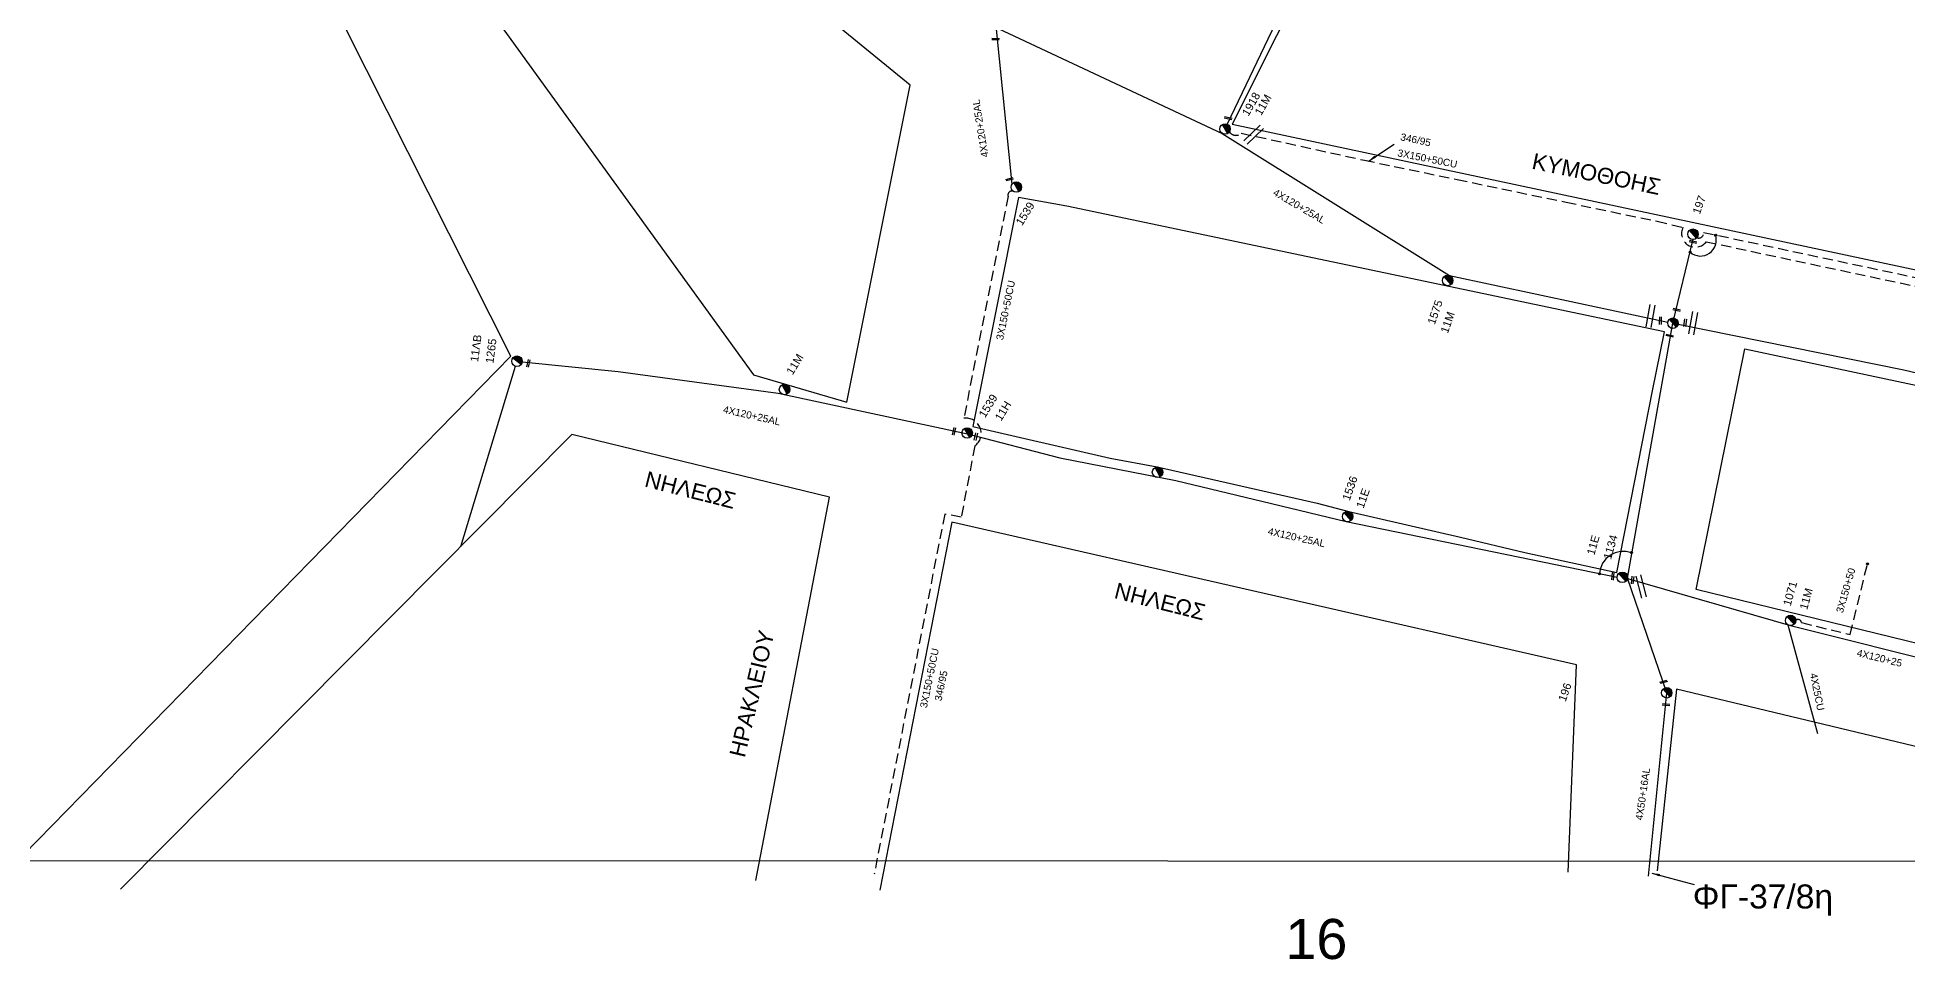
# Model space of a CAD drawing. Header units: millimetres. Extents: x 2087 to 5289, y 222 to 1137.
# Drawn here: x 2512.4 to 2746.1, y 226 to 341.2 of the extents above; entities that cross this region are included whole.
import ezdxf

# ---------------------------------------------------------------- set-up
doc = ezdxf.new("R2010")
doc.units = ezdxf.units.MM
doc.linetypes.add('DASHED', pattern=[19.05, 12.7, -6.35])
for name, color, linetype in [('Άγνωστα', 7, 'Continuous'), ('Γυμνά εναέρια ΧΤ και ΦΟΠ (3Φ)   4x50+16AL', 7, 'Continuous'), ('Επιγραφές - Σχήματα', 7, 'Continuous'), ('Καλώδια ΧΤ   3x150+50CU', 7, 'DASHED'), ('Καλώδια ΧΤ   3x150AL+50XLPE', 7, 'DASHED'), ('Μηχανική τομή', 7, 'Continuous'), ('Στύλος ΦΜ', 7, 'Continuous'), ('Στύλος ΦΜ @ 1', 7, 'Continuous'), ('Συνδέσεις', 7, 'Continuous'), ('Συνεστραμμένα ΧΤ   3x70+54.6+25 AL', 7, 'SYN_LINE'), ('Συνεστραμμενα ΧΤ  4Χ120+25 Al', 7, 'Continuous'), ('Τομή', 7, 'Continuous'), ('Υπόβαθρο ΔΕΗ', 7, 'Continuous')]:
    doc.layers.add(name, color=color, linetype=linetype)
doc.styles.add('arial', font='arial.ttf')
doc.styles.get("Standard").update_dxf_attribs({"font": 'arial.ttf'})
doc.linetypes.add('SYN_LINE', pattern='A,0.5,-0.0001,["/\\/\\/\\/",Standard,S=0.1,R=0,X=0,Y=-0.05],-0.25', length=0.7501)
doc.dimstyles.new('ISO-25', dxfattribs={"dimtxt": 2.5, "dimasz": 2.5, "dimexe": 1.25, "dimexo": 0.625, "dimtad": 1, "dimtxsty": 'Standard', "dimcen": 2.5, "dimadec": 0, "dimazin": 0, "dimtfac": 1, "dimtmove": 0, "dimatfit": 3, "dimfxl": 1, "dimarcsym": 0})

# ---------------------------------------------------------------- blocks, each defined once
blk = doc.blocks.new('ΤΟΜΗ')
at = {"layer": 'Τομή', "ltscale": 40}
for p, q in [((-5.68, 0), (5.68, 0)), ((5.68, -2.33), (-5.68, -2.33))]:
    blk.add_line(p, q, dxfattribs=at)
blk = doc.blocks.new('ΜΗΧΑΝΙΚΗ ΤΟΜΗ')
at = {"layer": 'Μηχανική τομή', "ltscale": 40}
for p, q in [((-1.89, 0.78), (1.89, 0.78)), ((1.89, 0), (-1.89, 0))]:
    blk.add_line(p, q, dxfattribs=at)
blk = doc.blocks.new('ΥΠΑΡΧΩΝ ΤΣΙΜΕΝΤΕΝΙΟΣ ΣΤΥΛΟΣ')
at = {"layer": 'Στύλος ΦΜ'}
blk.add_hatch(color=7, dxfattribs=at).paths.add_polyline_path([(-1.29, -2.28, 0.574793), (2.62, 0, 0.268822), (1.3, 2.27)])
at = {"layer": 'Στύλος ΦΜ', "color": 7}
blk.add_line((-1.29, -2.28), (1.3, 2.27), dxfattribs=at)
blk.add_circle((0, 0), 2.62, dxfattribs=at)
at = {"layer": 'Στύλος ΦΜ', "flags": 4}
for tag, p in [('ΑΡΙΘΜΟΣ', (-4.68, 8.05)), ('ΤΥΠΟΣ', (-4.91, 3.03))]:
    blk.add_attdef(tag, p, '', height=4, dxfattribs=at)
blk = doc.blocks.new('_ΣΥΝΔΕΣΗ')
at = {"layer": 'Συνδέσεις', "linetype": 'SYN_LINE', "ltscale": 40}
blk.add_hatch(color=256, dxfattribs=at).paths.add_polyline_path([(0.5, -0.01, 1), (-0.5, -0.01, 1)])
at = {"layer": 'Συνδέσεις'}
blk.add_circle((0, -0.01), 0.5, dxfattribs=at)

msp = doc.modelspace()

# ---------------------------------------------------------------- linework, layer by layer
at = {"layer": 'Άγνωστα', "color": 1, "linetype": 'SYN_LINE', "ltscale": 10}
msp.add_lwpolyline([(2565.27, 277.62), (2572.09, 300.13), (2572.12, 300.15)], dxfattribs=at)
at = {"layer": 'Άγνωστα', "color": 151, "linetype": 'SYN_LINE', "ltscale": 10}
msp.add_lwpolyline([(2731.08, 267.8), (2734.82, 254.25)], dxfattribs=at)
at = {"layer": 'Άγνωστα', "color": 7}
msp.add_arc((2710.53, 273.99), 2.99, 69.7611, 176.217, dxfattribs=at)
at = {"layer": 'Γυμνά εναέρια ΧΤ και ΦΟΠ (3Φ)   4x50+16AL', "color": 1, "ltscale": 40}
msp.add_lwpolyline([(2713.7, 236.43), (2715.96, 259.32)], dxfattribs=at)
at = {"layer": 'Επιγραφές - Σχήματα'}
msp.add_lwpolyline([(3200.59, 789.29), (3200.59, 789.29), (2106.58, 789.29), (2106.58, 238.36), (3200.59, 238.29)], dxfattribs=at)
at = {"layer": 'Καλώδια ΧΤ   3x150+50CU', "color": 2, "ltscale": 0.1}
msp.add_lwpolyline([(2661.32, 329.41, 0.463615), (2662.8, 329.25), (2678.19, 325.87), (2689.78, 323.46), (2703.39, 320.62), (2714.75, 318.25), (2717.99, 317.49, 0.908885), (2720.9, 315.69), (2799.6, 298.93, 0.917879), (2804.13, 297.81)], format="xyb", dxfattribs=at)
at = {"layer": 'Καλώδια ΧΤ   3x150AL+50XLPE', "color": 2, "linetype": 'DASHED', "ltscale": 0.1}
msp.add_lwpolyline([(2634.43, 321.92, 0.707894), (2633.65, 321.39), (2628.12, 293.64, -0.774757), (2629.5, 290.18), (2627.79, 281.26), (2625.73, 281.66), (2616.92, 236.68)], format="xyb", dxfattribs=at)
at = {"layer": 'Καλώδια ΧΤ   3x150AL+50XLPE', "color": 1, "linetype": 'DASHED', "ltscale": 0.1}
msp.add_lwpolyline([(2719.5, 316.34, 0.735168), (2720.56, 316.86), (2800.85, 299.76, 1.294095), (2803.39, 297.94)], format="xyb", dxfattribs=at)
at = {"layer": 'Καλώδια ΧΤ   3x150AL+50XLPE', "color": 151, "linetype": 'DASHED', "ltscale": 0.1}
msp.add_lwpolyline([(2732.1, 268.38, -0.60753), (2732.8, 268.09), (2738.89, 266.6), (2741.04, 275.42)], format="xyb", dxfattribs=at)
at = {"layer": 'Συνεστραμμένα ΧΤ   3x70+54.6+25 AL', "color": 1, "linetype": 'SYN_LINE', "ltscale": 10}
msp.add_lwpolyline([(2715.96, 259.32), (2711.05, 273.64), (2716.74, 305.51), (2719.27, 316)], dxfattribs=at)
at = {"layer": 'Συνεστραμμενα ΧΤ  4Χ120+25 Al', "color": 133, "linetype": 'SYN_LINE', "ltscale": 10}
for points in [[(2683.37, 375.59), (2671.71, 352.71), (2661.05, 330.36)], [(2632.43, 342.34), (2660.41, 329.23), (2688.8, 311.47), (2716.1, 305.65)]]:
    msp.add_lwpolyline(points, dxfattribs=at)
at = {"layer": 'Συνεστραμμενα ΧΤ  4Χ120+25 Al', "color": 2, "linetype": 'SYN_LINE', "ltscale": 10}
msp.add_lwpolyline([(2632.16, 342.25), (2634.12, 322.86)], dxfattribs=at)
at = {"layer": 'Συνεστραμμενα ΧΤ  4Χ120+25 Al', "color": 5, "linetype": 'SYN_LINE', "ltscale": 10}
msp.add_lwpolyline([(2717.38, 305.39), (2745.58, 299.69), (2752.04, 298.12), (2766.21, 295.15), (2781.51, 291.77), (2782.97, 291.53)], dxfattribs=at)
at = {"layer": 'Συνεστραμμενα ΧΤ  4Χ120+25 Al', "color": 1, "linetype": 'SYN_LINE', "ltscale": 10}
msp.add_lwpolyline([(2572.89, 300.64), (2572.93, 300.67), (2584.92, 299.47), (2604.93, 296.78), (2628.58, 291.67), (2640.12, 288.67), (2654.61, 285.87), (2666.58, 282.99), (2675.89, 280.72), (2675.89, 280.72), (2709.75, 273.77), (2709.75, 273.77), (2709.75, 273.77)], dxfattribs=at)
at = {"layer": 'Συνεστραμμενα ΧΤ  4Χ120+25 Al', "color": 151, "linetype": 'SYN_LINE', "ltscale": 10}
msp.add_lwpolyline([(2711.04, 273.59), (2731.44, 267.72), (2751.9, 262.61), (2774.49, 257.24), (2788.85, 254.56)], dxfattribs=at)
at = {"layer": 'Υπόβαθρο ΔΕΗ'}
for points in [[(2601.85, 299.06), (2613.5, 295.64), (2621.42, 335.24), (2572.2, 375.49), (2561.82, 354.43), (2601.85, 299.06)], [(2661.65, 330.36), (2786.22, 303.83), (2793.47, 329.64), (2678.22, 363.43), (2661.65, 330.36)], [(2506.98, 235.43), (2571.52, 301.39), (2548.33, 347.46), (2519.01, 361.12)], [(2634.94, 321.23), (2629.23, 292.58), (2646.42, 288.64), (2652.3, 287.55), (2672.27, 283.03), (2676.25, 281.98), (2690.18, 278.75), (2698.23, 276.87), (2709.72, 274.37), (2714.17, 297.05), (2715.68, 304.42), (2641, 320.12), (2634.94, 321.23)], [(2725.74, 302.29), (2782.71, 290.19), (2773.83, 259), (2719.62, 272.23), (2725.74, 302.29)], [(2602.11, 235.86), (2611.34, 283.75), (2579.13, 291.59), (2522.73, 234.77)], [(2703.66, 236.91), (2704.68, 262.82), (2626.63, 280.66), (2617.62, 234.67)], [(2770.61, 236.03), (2772.27, 246.58), (2717.18, 259.78), (2714.78, 237.08)]]:
    msp.add_lwpolyline(points, dxfattribs=at)
msp.add_arc((2720.18, 315.88), 1.98, 229.1168, 19.601, dxfattribs=at)

# ---------------------------------------------------------------- block references
at = {"layer": 'Μηχανική τομή'}
for p, xscale, yscale, zscale, rotation in [((2632.09, 341.11), 0.2499999999999997, 0.2499999999999997, 0.2499999999999997, 177.7725222768219), ((2661.18, 331.22), 0.2499999999999998, 0.2499999999999998, 0.2499999999999998, 167.7364677328282), ((2633.83, 323.59), 0.2499999999999997, 0.2499999999999997, 0.2499999999999997, 195.0380262246107), ((2719.21, 315.58), 0.2499999999999997, 0.2499999999999997, 0.2499999999999997, 347.2517453016969), ((2715.27, 305.83), 0.2499999999999997, 0.2499999999999997, 0.2499999999999997, 89.01771448378608), ((2717.18, 307.08), 0.2499999999999998, 0.2499999999999998, 0.2499999999999998, 347.2517453016969), ((2716.35, 304.05), 0.2499999999999997, 0.2499999999999997, 0.2499999999999997, 167.2517453016969), ((2718.37, 305.56), 0.2499999999999997, 0.2499999999999997, 0.2499999999999997, 82.99967042739064), ((2573.6, 300.5), 0.2499999999999998, 0.2499999999999998, 0.2499999999999998, 257.7364677328281), ((2626.8, 292.03), 0.2499999999999998, 0.2499999999999998, 0.2499999999999998, 257.7364677328281), ((2629.53, 291.36), 0.2499999999999998, 0.2499999999999998, 0.2499999999999998, 257.7364677328281), ((2709.13, 273.9), 0.2499999999999998, 0.2499999999999998, 0.2499999999999998, 264.8584678546199), ((2711.6, 273.42), 0.2499999999999998, 0.2499999999999998, 0.2499999999999998, 262.9705653562805), ((2715.59, 260.6), 0.2499999999999998, 0.2499999999999998, 0.2499999999999998, 16.21710796055639), ((2715.88, 257.75), 0.2499999999999998, 0.2499999999999998, 0.2499999999999998, 354.8584678546199)]:
    msp.add_blockref('ΜΗΧΑΝΙΚΗ ΤΟΜΗ', p, dxfattribs=dict(at, xscale=xscale, yscale=yscale, zscale=zscale, rotation=rotation))
at = {"layer": 'Στύλος ΦΜ @ 1', "ltscale": 40}
ref = msp.add_blockref('ΥΠΑΡΧΩΝ ΤΣΙΜΕΝΤΕΝΙΟΣ ΣΤΥΛΟΣ', (2660.77, 329.77), dxfattribs=dict(at, xscale=0.2499999999999998, yscale=0.2499999999999998, zscale=0.2499999999999998, rotation=60.43658789886273))
ref.add_attrib('ΤΥΠΟΣ', '11Μ', (2665.28, 331.37), dxfattribs={"layer": 'Στύλος ΦΜ', "height": 1, "rotation": 60.4366, "flags": 4})
ref.add_attrib('ΑΡΙΘΜΟΣ', '1918', (2663.68, 331.29), dxfattribs={"layer": 'Στύλος ΦΜ', "height": 1, "rotation": 60.4366, "flags": 4})
ref = msp.add_blockref('ΥΠΑΡΧΩΝ ΤΣΙΜΕΝΤΕΝΙΟΣ ΣΤΥΛΟΣ', (2634.68, 322.52), dxfattribs=dict(at, xscale=0.2499999999999996, yscale=0.2499999999999996, zscale=0.2499999999999996, rotation=58.50573891920871))
ref.add_attrib('ΑΡΙΘΜΟΣ', '1539', (2635.4, 317.6), dxfattribs={"layer": 'Στύλος ΦΜ', "height": 1, "rotation": 58.5057, "flags": 4})
ref = msp.add_blockref('ΥΠΑΡΧΩΝ ΤΣΙΜΕΝΤΕΝΙΟΣ ΣΤΥΛΟΣ', (2719.24, 316.63), dxfattribs=dict(at, xscale=0.2499999999999996, yscale=0.2499999999999996, zscale=0.2499999999999996, rotation=70.76927118637367))
ref.add_attrib('ΑΡΙΘΜΟΣ', '197', (2720.1, 319.04), dxfattribs={"layer": 'Στύλος ΦΜ', "height": 1, "rotation": 70.7693, "flags": 4})
ref = msp.add_blockref('ΥΠΑΡΧΩΝ ΤΣΙΜΕΝΤΕΝΙΟΣ ΣΤΥΛΟΣ', (2688.59, 310.85), dxfattribs=dict(at, xscale=0.2499999999999996, yscale=0.2499999999999996, zscale=0.2499999999999996, rotation=70.76927118637367))
ref.add_attrib('ΤΥΠΟΣ', '11Μ', (2688.6, 304.16), dxfattribs={"layer": 'Στύλος ΦΜ', "height": 1, "rotation": 70.7693, "flags": 4})
ref.add_attrib('ΑΡΙΘΜΟΣ', '1575', (2686.97, 305.25), dxfattribs={"layer": 'Στύλος ΦΜ', "height": 1, "rotation": 70.7693, "flags": 4})
at = {"layer": 'Στύλος ΦΜ @ 1', "ltscale": 40, "xscale": 0.2499999999999996, "yscale": 0.2499999999999996, "zscale": 0.2499999999999996}
for p, rotation in [((2716.74, 305.51), 70.76927118637367), ((2652.33, 286.89), 58.50573891920871)]:
    msp.add_blockref('ΥΠΑΡΧΩΝ ΤΣΙΜΕΝΤΕΝΙΟΣ ΣΤΥΛΟΣ', p, dxfattribs=dict(at, rotation=rotation))
at = {"layer": 'Στύλος ΦΜ @ 1', "ltscale": 40}
ref = msp.add_blockref('ΥΠΑΡΧΩΝ ΤΣΙΜΕΝΤΕΝΙΟΣ ΣΤΥΛΟΣ', (2572.28, 300.76), dxfattribs=dict(at, xscale=0.2499999999999996, yscale=0.2499999999999996, zscale=0.2499999999999996, rotation=82.50921401905114))
ref.add_attrib('ΤΥΠΟΣ', '1265', (2569.33, 300.44), dxfattribs={"layer": 'Στύλος ΦΜ', "height": 1, "rotation": 82.5092, "flags": 4})
ref.add_attrib('ΑΡΙΘΜΟΣ', '11ΛΒ', (2567.42, 300.62), dxfattribs={"layer": 'Στύλος ΦΜ', "height": 1, "rotation": 82.5092, "flags": 4})
ref = msp.add_blockref('ΥΠΑΡΧΩΝ ΤΣΙΜΕΝΤΕΝΙΟΣ ΣΤΥΛΟΣ', (2605.72, 297.23), dxfattribs=dict(at, xscale=0.2499999999999996, yscale=0.2499999999999996, zscale=0.2499999999999996, rotation=58.50573891920871))
ref.add_attrib('ΤΥΠΟΣ', '11Μ', (2606.72, 298.96), dxfattribs={"layer": 'Στύλος ΦΜ', "height": 1, "rotation": 58.5057, "flags": 4})
ref = msp.add_blockref('ΥΠΑΡΧΩΝ ΤΣΙΜΕΝΤΕΝΙΟΣ ΣΤΥΛΟΣ', (2628.54, 291.79), dxfattribs=dict(at, xscale=0.2499999999999996, yscale=0.2499999999999996, zscale=0.2499999999999996, rotation=58.50573891920871))
ref.add_attrib('ΤΥΠΟΣ', '11H', (2632.78, 293.19), dxfattribs={"layer": 'Στύλος ΦΜ', "height": 1, "rotation": 58.5057, "flags": 4})
ref.add_attrib('ΑΡΙΘΜΟΣ', '1539', (2630.77, 293.59), dxfattribs={"layer": 'Στύλος ΦΜ', "height": 1, "rotation": 58.5057, "flags": 4})
ref = msp.add_blockref('ΥΠΑΡΧΩΝ ΤΣΙΜΕΝΤΕΝΙΟΣ ΣΤΥΛΟΣ', (2676.08, 281.35), dxfattribs=dict(at, xscale=0.2499999999999996, yscale=0.2499999999999996, zscale=0.2499999999999996, rotation=70.76927118637367))
ref.add_attrib('ΤΥΠΟΣ', '11E', (2678.06, 282.29), dxfattribs={"layer": 'Στύλος ΦΜ', "height": 1, "rotation": 70.7693, "flags": 4})
ref.add_attrib('ΑΡΙΘΜΟΣ', '1536', (2676.33, 283.25), dxfattribs={"layer": 'Στύλος ΦΜ', "height": 1, "rotation": 70.7693, "flags": 4})
ref = msp.add_blockref('ΥΠΑΡΧΩΝ ΤΣΙΜΕΝΤΕΝΙΟΣ ΣΤΥΛΟΣ', (2710.41, 273.75), dxfattribs=dict(at, xscale=0.2499999999999998, yscale=0.2499999999999998, zscale=0.2499999999999998, rotation=74.15867330854707))
ref.add_attrib('ΤΥΠΟΣ', '11E', (2706.91, 276.45), dxfattribs={"layer": 'Στύλος ΦΜ', "height": 1, "rotation": 74.1587, "flags": 4})
ref.add_attrib('ΑΡΙΘΜΟΣ', '1134', (2708.99, 275.9), dxfattribs={"layer": 'Στύλος ΦΜ', "height": 1, "rotation": 74.1587, "flags": 4})
ref = msp.add_blockref('ΥΠΑΡΧΩΝ ΤΣΙΜΕΝΤΕΝΙΟΣ ΣΤΥΛΟΣ', (2731.44, 268.37), dxfattribs=dict(at, xscale=0.2499999999999998, yscale=0.2499999999999998, zscale=0.2499999999999998, rotation=74.15867330854707))
ref.add_attrib('ΤΥΠΟΣ', '1071', (2731.44, 270.1), dxfattribs={"layer": 'Στύλος ΦΜ', "height": 1, "rotation": 74.1587, "flags": 4})
ref.add_attrib('ΑΡΙΘΜΟΣ', '11Μ', (2733.5, 269.62), dxfattribs={"layer": 'Στύλος ΦΜ', "height": 1, "rotation": 74.1587, "flags": 4})
ref = msp.add_blockref('ΥΠΑΡΧΩΝ ΤΣΙΜΕΝΤΕΝΙΟΣ ΣΤΥΛΟΣ', (2715.96, 259.32), dxfattribs=dict(at, xscale=0.2499999999999996, yscale=0.2499999999999996, zscale=0.2499999999999996, rotation=70.76927118637367))
ref.add_attrib('ΑΡΙΘΜΟΣ', '196', (2703.32, 258.14), dxfattribs={"layer": 'Στύλος ΦΜ', "height": 1, "rotation": 70.7693, "flags": 4})
at = {"layer": 'Συνδέσεις', "xscale": 0.25, "yscale": 0.25, "zscale": 0.25}
for p in [(2722.08, 316.49), (2718.88, 314.38), (2711.56, 276.84), (2707.56, 274.19), (2741.04, 275.42)]:
    msp.add_blockref('_ΣΥΝΔΕΣΗ', p, dxfattribs=at)
at = {"layer": 'Τομή'}
for p, xscale, yscale, zscale, rotation in [((2664.55, 328.86), 0.2499999999999996, 0.2499999999999996, 0.2499999999999996, 224.1227723055347), ((2714.23, 306.36), 0.2499999999999997, 0.2499999999999997, 0.2499999999999997, 259.9926057896498), ((2719.55, 305.46), 0.2499999999999997, 0.2499999999999997, 0.2499999999999997, 259.9926057896498), ((2713.05, 272.68), 0.2499999999999997, 0.2499999999999997, 0.2499999999999997, 284.2280229834074)]:
    msp.add_blockref('ΤΟΜΗ', p, dxfattribs=dict(at, xscale=xscale, yscale=yscale, zscale=zscale, rotation=rotation))

# ---------------------------------------------------------------- texts
at = {"ltscale": 40, "insert": (2668.29, 231.06), "char_height": 5, "width": 21.1415, "attachment_point": 1, "style": 'arial'}
msp.add_mtext('16', dxfattribs=at)
at = {"layer": 'Άγνωστα', "ltscale": 40, "char_height": 0.9, "width": 69.1904, "attachment_point": 1, "style": 'arial'}
for s, insert, rotation in [('4X120+25AL', (2630.32, 326.17), 99.0705), ('346/95', (2682.8, 329.26), 348.2467), ('4X120+25AL', (2667.12, 322.36), 329.6165), ('4X120+25AL', (2598.17, 295.21), 347.2934), ('4X120+25AL', (2666.25, 279.99), 347.2934), ('3X150+50', (2737.1, 269.47), 74.0263), ('4X120+25', (2739.86, 264.79), 346.3507), ('346/95', (2624.45, 258.41), 78.4403), ('4X25CU', (2734.73, 261.86), 281.512)]:
    msp.add_mtext(s, dxfattribs=dict(at, insert=insert, rotation=rotation))
at = {"layer": 'Γυμνά εναέρια ΧΤ και ΦΟΠ (3Φ)   4x50+16AL', "ltscale": 40, "insert": (2712.05, 243.47), "char_height": 0.9, "width": 69.1904, "attachment_point": 1, "rotation": 81.7849, "style": 'arial'}
msp.add_mtext('4X50+16AL', dxfattribs=at)
at = {"layer": 'Επιγραφές - Σχήματα', "ltscale": 40, "char_height": 2, "width": 21.1415, "attachment_point": 1, "style": 'arial'}
for s, insert, rotation in [('KYMOΘΟHΣ', (2699.4, 326.79), 348.2571), ('NHΛEΩΣ', (2588.59, 287.06), 345.8361), ('NHΛEΩΣ', (2647.28, 273.13), 345.8361), ('ΗΡΑΚΛΕΙΟΥ', (2598.79, 251.59), 76.5901)]:
    msp.add_mtext(s, dxfattribs=dict(at, insert=insert, rotation=rotation))
at = {"layer": 'Επιγραφές - Σχήματα', "ltscale": 40, "insert": (2719.21, 235.37), "char_height": 3, "width": 21.1415, "attachment_point": 1, "style": 'arial'}
msp.add_mtext('ΦΓ-37/8η', dxfattribs=at)
at = {"layer": 'Καλώδια ΧΤ   3x150+50CU', "ltscale": 40, "char_height": 0.9, "width": 69.1904, "attachment_point": 1, "style": 'arial'}
for insert, rotation in [((2682.43, 327.26), 348.7092), ((2632.14, 303.51), 78.4403), ((2622.62, 257.54), 78.4403)]:
    msp.add_mtext('3X150+50CU', dxfattribs=dict(at, insert=insert, rotation=rotation))

# ---------------------------------------------------------------- leaders
at = {"layer": 'Επιγραφές - Σχήματα', "ltscale": 40}
for points in [[(2678.7, 325.77), (2681.89, 327.87)], [(2714.12, 236.78), (2719.39, 235.37)]]:
    msp.add_leader(points, dimstyle='ISO-25', override={"dimasz": 1, "dimtad": 0}, dxfattribs=at)

doc.saveas('drawing.dxf')
